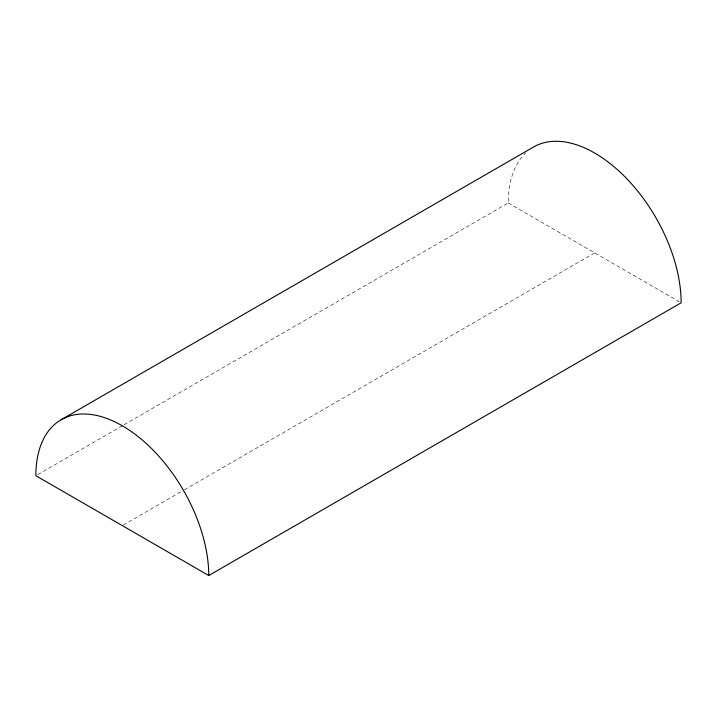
<?xml version="1.0" encoding="UTF-8"?>
<svg xmlns="http://www.w3.org/2000/svg" width="717" height="717" viewBox="0 0 717 717"><rect width="100%" height="100%" fill="white"/><g stroke="black" fill="none" stroke-linecap="round" stroke-linejoin="round"><path stroke-width="0.54" stroke-dasharray="3.58 2.69" d="M37.786 474.582L123.154 425.298M124.122 424.742L508.245 202.965A122.266 70.589 60 0 1 525.704 152.891M123.27 525.059L183.418 490.329M184.386 489.774L594.698 252.886M508.245 202.965L679.232 301.687"/><path stroke-width="1.08" d="M61.169 419.732L533.565 146.994A122.266 70.589 60 0 1 627.778 179.752A122.266 70.589 60 0 1 681.15 302.798L208.755 575.527L35.85 475.703A122.266 70.589 60 0 1 122.302 425.781A122.266 70.589 60 0 1 208.755 575.527"/></g></svg>
